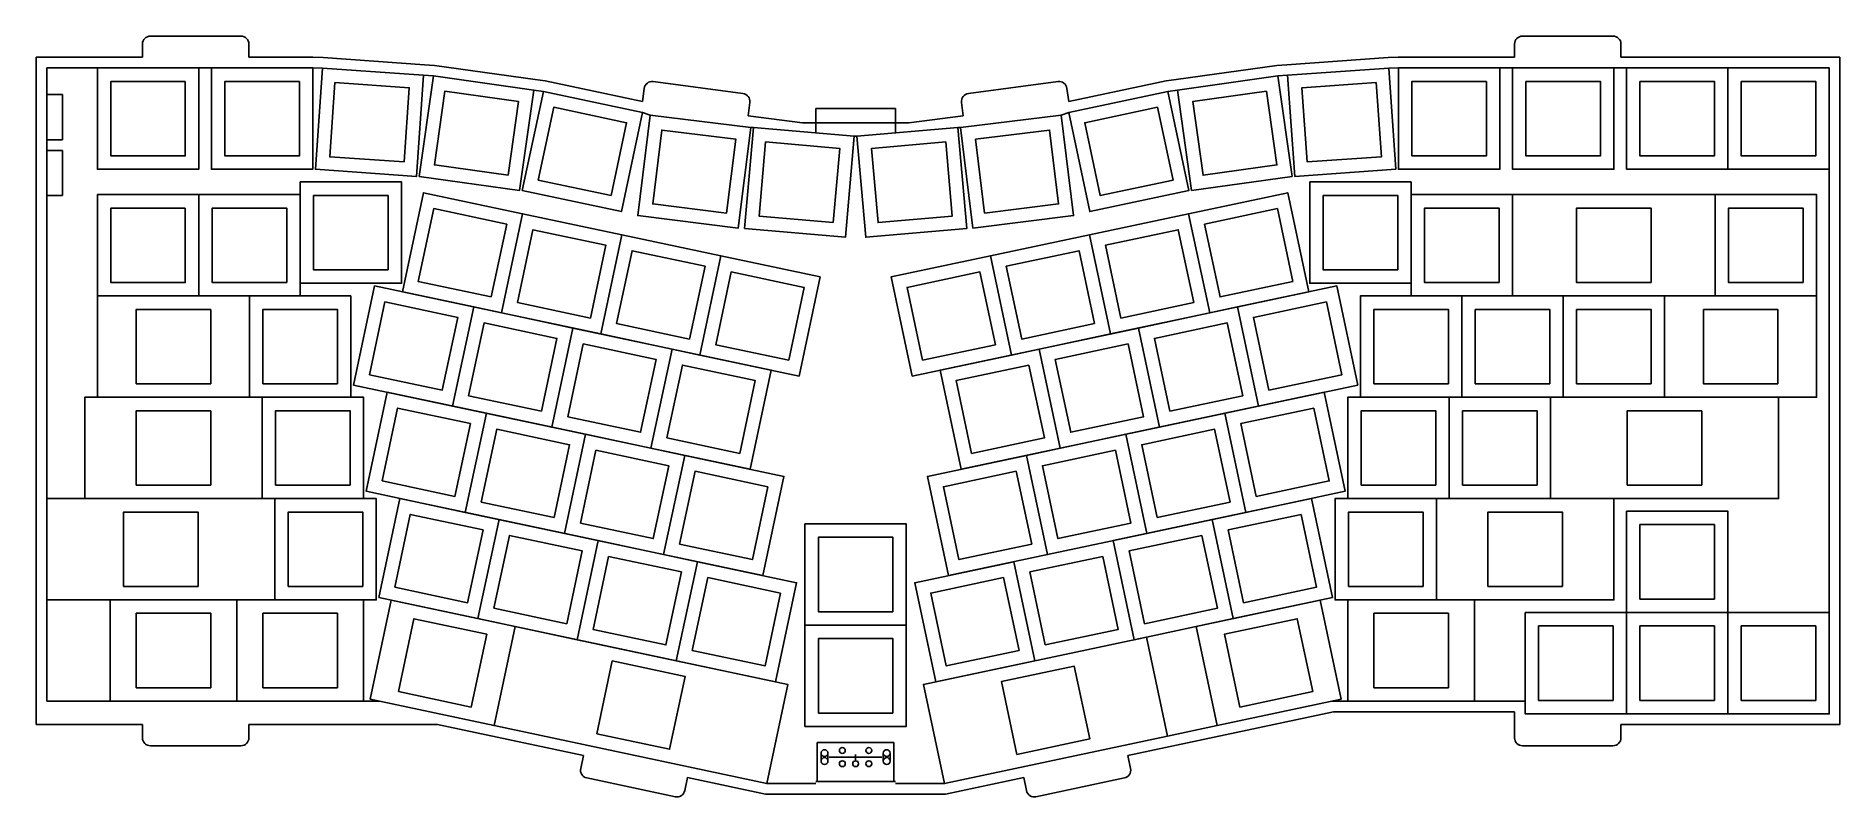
# Model space of a CAD drawing. Header units: millimetres. Extents: x 38 to 377, y 63 to 206.
import ezdxf

# ---------------------------------------------------------------- set-up
doc = ezdxf.new("R2010")
doc.units = ezdxf.units.MM
doc.layers.get('0').update_dxf_attribs({"linetype": 'CONTINUOUS'})

msp = doc.modelspace()

# ---------------------------------------------------------------- linework, layer by layer
for p, q in [((58.47, 202), (58.47, 204.5)), ((59.97, 206), (76.97, 206)), ((78.47, 204.5), (78.47, 202)), ((316.32, 202), (316.32, 204.5)), ((317.82, 206), (334.82, 206)), ((336.32, 204.5), (336.32, 202)), ((38.47, 202), (38.47, 76.56)), ((58.47, 202), (38.47, 202)), ((90.51, 202), (78.47, 202)), ((92.41, 201.95), (90.51, 202)), ((111.46, 200.62), (92.41, 201.95)), ((113.35, 200.48), (111.46, 200.62)), ((132.27, 197.82), (113.35, 200.48)), ((271.64, 200.48), (252.72, 197.82)), ((273.53, 200.62), (271.64, 200.48)), ((292.58, 201.95), (273.53, 200.62)), ((294.48, 202), (292.58, 201.95)), ((316.32, 202), (294.48, 202)), ((377.47, 202), (336.32, 202)), ((377.47, 76.56), (377.47, 202)), ((40.47, 200), (40.47, 119.04)), ((50, 200), (40.47, 200)), ((69.05, 200), (71.43, 200)), ((90.48, 200), (92.31, 199.95)), ((111.31, 198.62), (113.14, 198.49)), ((134.15, 197.58), (132.27, 197.82)), ((152.44, 193.69), (134.15, 197.58)), ((154.46, 197.45), (171.31, 195.2)), ((213.68, 195.2), (230.53, 197.45)), ((250.84, 197.58), (232.54, 193.69)), ((252.72, 197.82), (250.84, 197.58)), ((271.85, 198.49), (273.67, 198.62)), ((292.68, 199.95), (294.51, 200)), ((313.56, 200), (315.94, 200)), ((334.99, 200), (337.37, 200)), ((40.47, 195), (43.47, 195)), ((43.47, 195), (43.47, 186.5)), ((132, 195.83), (133.81, 195.6)), ((152.44, 193.69), (152.78, 196.17)), ((172.6, 193.51), (172.27, 191.03)), ((212.72, 191.03), (212.39, 193.51)), ((232.21, 196.17), (232.54, 193.69)), ((251.18, 195.6), (252.99, 195.83)), ((152.44, 191.64), (153.86, 191.14)), ((172.27, 191.03), (182.49, 189.66)), ((184.99, 192.37), (184.99, 187.8)), ((184.99, 192.37), (199.99, 192.37)), ((199.99, 192.37), (199.99, 187.8)), ((202.49, 189.66), (212.72, 191.03)), ((231.13, 191.14), (232.54, 191.64)), ((43.47, 186.5), (40.47, 186.5)), ((172.77, 188.82), (173.27, 188.82)), ((202.49, 189.66), (182.49, 189.66)), ((192.24, 187.16), (192.74, 187.16)), ((211.72, 188.82), (212.22, 188.82)), ((40.47, 184.5), (43.47, 184.5)), ((43.47, 184.5), (43.47, 176)), ((375.47, 97.61), (375.47, 180.95)), ((43.47, 176), (40.47, 176)), ((102.89, 100.42), (106.85, 119.06)), ((106.85, 119.06), (125.48, 115.09)), ((40.47, 99.99), (40.47, 80.94)), ((121.52, 96.46), (102.89, 100.42)), ((40.47, 80.94), (52.38, 80.94)), ((100.01, 80.94), (102.93, 80.94)), ((243.64, 70.73), (282.27, 78.94)), ((284.98, 80.94), (282.06, 80.94)), ((282.27, 78.94), (316.32, 78.94)), ((308.79, 80.94), (318.32, 80.94)), ((316.32, 78.94), (316.32, 76.56)), ((38.47, 76.56), (58.47, 76.56)), ((58.47, 74.06), (58.47, 76.56)), ((78.47, 76.56), (78.47, 74.06)), ((78.47, 76.56), (113.92, 76.56)), ((113.92, 76.56), (141.35, 70.73)), ((251.12, 74.36), (260.44, 76.34)), ((316.32, 74.06), (316.32, 76.56)), ((336.32, 76.56), (336.32, 74.06)), ((336.32, 76.56), (377.47, 76.56)), ((76.97, 72.56), (59.97, 72.56)), ((185.29, 73.18), (185.29, 65.83)), ((185.29, 73.18), (199.69, 73.18)), ((199.69, 73.18), (199.69, 65.83)), ((334.82, 72.56), (317.82, 72.56)), ((140.83, 68.28), (141.35, 70.73)), ((185.99, 71.17), (185.99, 69.67)), ((187.29, 69.67), (187.29, 71.17)), ((197.44, 70.43), (187.54, 70.43)), ((192.49, 70.93), (192.49, 69.93)), ((197.69, 71.17), (197.69, 69.67)), ((198.99, 69.67), (198.99, 71.17)), ((243.64, 70.73), (244.16, 68.28)), ((158.61, 62.97), (141.98, 66.5)), ((160.91, 66.57), (160.39, 64.12)), ((160.91, 66.57), (175.58, 63.45)), ((175.79, 65.45), (184.99, 65.45)), ((184.99, 65.83), (199.99, 65.83)), ((199.99, 65.45), (209.2, 65.45)), ((209.41, 63.45), (224.08, 66.57)), ((224.6, 64.12), (224.08, 66.57)), ((243.01, 66.5), (226.38, 62.97)), ((175.58, 63.45), (209.41, 63.45))]:
    msp.add_line(p, q)
for points in [[(69.05, 200), (69.05, 180.95), (50, 180.95), (50, 200)], [(66.52, 197.47), (66.52, 183.47), (52.53, 183.47), (52.53, 197.47)], [(90.48, 200), (90.48, 180.95), (71.43, 180.95), (71.43, 200)], [(87.96, 197.47), (87.96, 183.47), (73.96, 183.47), (73.96, 197.47)], [(111.31, 198.62), (109.98, 179.62), (90.98, 180.95), (92.31, 199.95)], [(107.64, 182.32), (93.68, 183.29), (94.65, 197.26), (108.62, 196.28)], [(132, 195.83), (129.35, 176.97), (110.48, 179.62), (113.14, 198.49)], [(271.85, 198.49), (274.5, 179.62), (255.64, 176.97), (252.99, 195.83)], [(292.68, 199.95), (294.01, 180.95), (275, 179.62), (273.67, 198.62)], [(290.33, 197.26), (291.31, 183.29), (277.35, 182.32), (276.37, 196.28)], [(313.56, 200), (313.56, 180.95), (294.51, 180.95), (294.51, 200)], [(311.03, 197.47), (311.03, 183.47), (297.03, 183.47), (297.03, 197.47)], [(334.99, 200), (334.99, 180.95), (315.94, 180.95), (315.94, 200)], [(318.46, 197.47), (332.46, 197.47), (332.46, 183.47), (318.46, 183.47)], [(337.37, 200), (356.42, 200), (356.42, 180.95), (337.37, 180.95)], [(339.89, 197.47), (353.89, 197.47), (353.89, 183.47), (339.89, 183.47)], [(356.42, 200), (375.47, 200), (375.47, 180.95), (356.42, 180.95)], [(358.94, 197.47), (372.94, 197.47), (372.94, 183.47), (358.94, 183.47)], [(127.2, 179.82), (113.34, 181.77), (115.29, 195.63), (129.15, 193.69)], [(129.85, 176.97), (133.81, 195.6), (152.44, 191.64), (148.48, 173.01)], [(251.18, 195.6), (255.14, 176.97), (236.5, 173.01), (232.54, 191.64)], [(269.7, 195.63), (271.65, 181.77), (257.79, 179.82), (255.84, 193.69)], [(146.54, 176), (132.84, 178.91), (135.76, 192.61), (149.45, 189.7)], [(172.77, 188.82), (170.44, 169.91), (151.54, 172.23), (153.86, 191.14)], [(212.22, 188.82), (231.13, 191.14), (233.45, 172.23), (214.54, 169.91)], [(249.23, 192.61), (252.14, 178.91), (238.45, 176), (235.54, 189.7)], [(168.25, 172.73), (154.35, 174.43), (156.06, 188.33), (169.95, 186.62)], [(192.24, 187.16), (190.58, 168.18), (171.61, 169.84), (173.27, 188.82)], [(211.72, 188.82), (213.38, 169.84), (194.4, 168.18), (192.74, 187.16)], [(215.04, 186.62), (228.93, 188.33), (230.64, 174.43), (216.74, 172.73)], [(188.29, 170.92), (174.34, 172.14), (175.56, 186.09), (189.51, 184.87)], [(209.43, 186.09), (210.65, 172.14), (196.7, 170.92), (195.48, 184.87)], [(88.1, 178.57), (107.15, 178.57), (107.15, 159.52), (88.1, 159.52)], [(125.95, 153.95), (107.32, 157.91), (111.28, 176.54), (129.91, 172.58)], [(259.04, 153.95), (255.07, 172.58), (273.71, 176.54), (277.67, 157.91)], [(277.84, 178.57), (296.89, 178.57), (296.89, 159.52), (277.84, 159.52)], [(69.05, 176.19), (69.05, 157.14), (50, 157.14), (50, 176.19)], [(66.52, 173.66), (66.52, 159.66), (52.53, 159.66), (52.53, 173.66)], [(88.1, 157.14), (69.05, 157.14), (69.05, 176.19), (88.1, 176.19)], [(85.57, 159.66), (71.58, 159.66), (71.58, 173.66), (85.57, 173.66)], [(104.62, 162.04), (90.62, 162.04), (90.62, 176.04), (104.62, 176.04)], [(124.01, 156.94), (110.31, 159.85), (113.22, 173.55), (126.92, 170.63)], [(274.67, 159.85), (260.98, 156.94), (258.07, 170.63), (271.76, 173.55)], [(294.36, 162.04), (280.36, 162.04), (280.36, 176.04), (294.36, 176.04)], [(315.94, 176.19), (315.94, 157.14), (296.89, 157.14), (296.89, 176.19)], [(313.41, 159.66), (299.41, 159.66), (299.41, 173.66), (313.41, 173.66)], [(354.04, 157.14), (315.94, 157.14), (315.94, 176.19), (354.04, 176.19)], [(341.99, 159.66), (327.99, 159.66), (327.99, 173.66), (341.99, 173.66)], [(373.09, 157.14), (354.04, 157.14), (354.04, 176.19), (373.09, 176.19)], [(370.56, 159.66), (356.56, 159.66), (356.56, 173.66), (370.56, 173.66)], [(144.59, 149.99), (125.95, 153.95), (129.91, 172.58), (148.55, 168.62)], [(142.64, 152.98), (128.95, 155.89), (131.86, 169.58), (145.55, 166.67)], [(259.04, 153.95), (240.4, 149.99), (236.44, 168.62), (255.07, 172.58)], [(256.04, 155.89), (242.35, 152.98), (239.44, 166.67), (253.13, 169.58)], [(163.22, 146.02), (144.59, 149.99), (148.55, 168.62), (167.18, 164.66)], [(240.4, 149.99), (221.77, 146.02), (217.81, 164.66), (236.44, 168.62)], [(161.27, 149.02), (147.58, 151.93), (150.49, 165.62), (164.19, 162.71)], [(163.22, 146.02), (167.18, 164.66), (185.81, 160.7), (181.85, 142.06)], [(221.77, 146.02), (203.13, 142.06), (199.17, 160.7), (217.81, 164.66)], [(237.41, 151.93), (223.71, 149.02), (220.8, 162.71), (234.5, 165.62)], [(179.91, 145.06), (166.21, 147.97), (169.13, 161.66), (182.82, 158.75)], [(218.77, 147.97), (205.08, 145.06), (202.17, 158.75), (215.86, 161.66)], [(78.58, 157.14), (78.58, 138.09), (50, 138.09), (50, 157.14)], [(78.58, 138.09), (78.58, 157.14), (97.62, 157.14), (97.62, 138.09)], [(120.72, 155.06), (116.76, 136.42), (98.12, 140.39), (102.09, 159.02)], [(101.12, 142.33), (104.03, 156.02), (117.72, 153.11), (114.81, 139.42)], [(268.23, 136.42), (264.27, 155.06), (282.9, 159.02), (286.86, 140.39)], [(270.17, 139.42), (267.26, 153.11), (280.96, 156.02), (283.87, 142.33)], [(306.41, 138.09), (287.36, 138.09), (287.36, 157.14), (306.41, 157.14)], [(306.41, 138.09), (306.41, 157.14), (325.46, 157.14), (325.46, 138.09)], [(325.46, 157.14), (344.51, 157.14), (344.51, 138.09), (325.46, 138.09)], [(373.09, 157.14), (373.09, 138.09), (344.51, 138.09), (344.51, 157.14)], [(71.29, 154.61), (71.29, 140.61), (57.29, 140.61), (57.29, 154.61)], [(95.1, 140.61), (81.1, 140.61), (81.1, 154.61), (95.1, 154.61)], [(116.76, 136.42), (120.72, 155.06), (139.35, 151.1), (135.39, 132.46)], [(264.27, 155.06), (268.23, 136.42), (249.59, 132.46), (245.63, 151.1)], [(303.89, 140.61), (289.89, 140.61), (289.89, 154.61), (303.89, 154.61)], [(308.94, 154.61), (322.94, 154.61), (322.94, 140.61), (308.94, 140.61)], [(327.99, 154.61), (341.99, 154.61), (341.99, 140.61), (327.99, 140.61)], [(351.8, 154.61), (365.8, 154.61), (365.8, 140.61), (351.8, 140.61)], [(133.45, 135.46), (119.75, 138.37), (122.66, 152.06), (136.36, 149.15)], [(154.03, 128.5), (135.39, 132.46), (139.35, 151.1), (157.99, 147.14)], [(245.63, 151.1), (249.59, 132.46), (230.96, 128.5), (227, 147.14)], [(251.54, 135.46), (248.63, 149.15), (262.32, 152.06), (265.23, 138.37)], [(138.39, 134.41), (141.3, 148.1), (154.99, 145.19), (152.08, 131.5)], [(154.03, 128.5), (157.99, 147.14), (176.62, 143.18), (172.66, 124.54)], [(227, 147.14), (230.96, 128.5), (212.33, 124.54), (208.37, 143.18)], [(243.69, 148.1), (246.6, 134.41), (232.91, 131.5), (230, 145.19)], [(157.02, 130.45), (159.93, 144.14), (173.63, 141.23), (170.72, 127.54)], [(225.06, 144.14), (227.97, 130.45), (214.27, 127.54), (211.36, 141.23)], [(123.1, 135.08), (119.14, 116.44), (100.51, 120.4), (104.47, 139.04)], [(280.52, 139.04), (284.48, 120.4), (265.85, 116.44), (261.89, 135.08)], [(80.96, 138.09), (80.96, 119.04), (47.62, 119.04), (47.62, 138.09)], [(80.96, 119.04), (80.96, 138.09), (100.01, 138.09), (100.01, 119.04)], [(103.5, 122.35), (106.41, 136.04), (120.11, 133.13), (117.2, 119.44)], [(278.58, 136.04), (281.49, 122.35), (267.79, 119.44), (264.88, 133.13)], [(304.03, 138.09), (304.03, 119.04), (284.98, 119.04), (284.98, 138.09)], [(304.03, 119.04), (304.03, 138.09), (323.08, 138.09), (323.08, 119.04)], [(323.08, 119.04), (323.08, 138.09), (365.94, 138.09), (365.94, 119.04)], [(71.29, 135.56), (71.29, 121.56), (57.29, 121.56), (57.29, 135.56)], [(97.48, 121.56), (83.48, 121.56), (83.48, 135.56), (97.48, 135.56)], [(119.14, 116.44), (123.1, 135.08), (141.73, 131.12), (137.77, 112.48)], [(261.89, 135.08), (265.85, 116.44), (247.21, 112.48), (243.25, 131.12)], [(287.51, 121.56), (287.51, 135.56), (301.51, 135.56), (301.51, 121.56)], [(306.56, 121.56), (306.56, 135.56), (320.56, 135.56), (320.56, 121.56)], [(351.51, 135.56), (351.51, 121.56), (337.51, 121.56), (337.51, 135.56)], [(122.13, 118.39), (125.05, 132.08), (138.74, 129.17), (135.83, 115.48)], [(137.77, 112.48), (141.73, 131.12), (160.37, 127.15), (156.41, 108.52)], [(243.25, 131.12), (247.21, 112.48), (228.58, 108.52), (224.62, 127.15)], [(262.85, 118.39), (249.16, 115.48), (246.25, 129.17), (259.94, 132.08)], [(140.77, 114.43), (143.68, 128.12), (157.37, 125.21), (154.46, 111.52)], [(156.41, 108.52), (160.37, 127.15), (179, 123.19), (175.04, 104.56)], [(224.62, 127.15), (228.58, 108.52), (209.95, 104.56), (205.99, 123.19)], [(241.31, 128.12), (244.22, 114.43), (230.52, 111.52), (227.61, 125.21)], [(176.01, 121.25), (173.1, 107.56), (159.4, 110.47), (162.31, 124.16)], [(222.67, 124.16), (225.59, 110.47), (211.89, 107.56), (208.98, 121.25)], [(40.47, 119.04), (83.34, 119.04), (83.34, 99.99), (40.47, 99.99)], [(83.34, 99.99), (83.34, 119.04), (102.39, 119.04), (102.39, 99.99)], [(263.47, 96.46), (259.51, 115.09), (278.14, 119.06), (282.1, 100.42)], [(301.65, 119.04), (301.65, 99.99), (282.6, 99.99), (282.6, 119.04)], [(301.65, 99.99), (301.65, 119.04), (334.99, 119.04), (334.99, 99.99)], [(54.91, 102.51), (54.91, 116.51), (68.91, 116.51), (68.91, 102.51)], [(99.86, 102.51), (85.86, 102.51), (85.86, 116.51), (99.86, 116.51)], [(105.88, 102.37), (108.79, 116.06), (122.49, 113.15), (119.58, 99.46)], [(276.19, 116.06), (279.1, 102.37), (265.41, 99.46), (262.5, 113.15)], [(299.12, 102.51), (285.12, 102.51), (285.12, 116.51), (299.12, 116.51)], [(311.32, 102.51), (311.32, 116.51), (325.32, 116.51), (325.32, 102.51)], [(337.37, 97.61), (337.37, 116.66), (356.42, 116.66), (356.42, 97.61)], [(144.12, 111.13), (140.15, 92.5), (121.52, 96.46), (125.48, 115.09)], [(124.52, 98.41), (127.43, 112.1), (141.12, 109.19), (138.21, 95.49)], [(202.02, 95.23), (182.97, 95.23), (182.97, 114.28), (202.02, 114.28)], [(240.87, 111.13), (259.51, 115.09), (263.47, 96.46), (244.83, 92.5)], [(257.56, 112.1), (260.47, 98.41), (246.78, 95.49), (243.87, 109.19)], [(353.89, 100.13), (339.89, 100.13), (339.89, 114.13), (353.89, 114.13)], [(162.75, 107.17), (158.79, 88.54), (140.15, 92.5), (144.12, 111.13)], [(199.49, 97.75), (185.49, 97.75), (185.49, 111.75), (199.49, 111.75)], [(159.75, 105.23), (156.84, 91.53), (143.15, 94.44), (146.06, 108.14)], [(158.79, 88.54), (162.75, 107.17), (181.38, 103.21), (177.42, 84.58)], [(207.56, 84.58), (203.6, 103.21), (222.24, 107.17), (226.2, 88.54)], [(228.14, 91.53), (225.23, 105.23), (238.93, 108.14), (241.84, 94.44)], [(178.39, 101.27), (175.48, 87.57), (161.78, 90.48), (164.69, 104.18)], [(220.29, 104.18), (223.2, 90.48), (209.51, 87.57), (206.6, 101.27)], [(76.19, 99.99), (76.19, 80.94), (52.38, 80.94), (52.38, 99.99)], [(76.19, 80.94), (76.19, 99.99), (100.01, 99.99), (100.01, 80.94)], [(128.51, 94.98), (124.55, 76.34), (101.26, 81.29), (105.22, 99.93)], [(260.44, 76.34), (256.48, 94.98), (279.77, 99.93), (283.73, 81.29)], [(308.79, 99.99), (308.79, 80.94), (284.98, 80.94), (284.98, 99.99)], [(71.29, 83.46), (57.29, 83.46), (57.29, 97.46), (71.29, 97.46)], [(95.1, 83.46), (81.1, 83.46), (81.1, 97.46), (95.1, 97.46)], [(106.58, 82.74), (109.49, 96.44), (123.18, 93.53), (120.27, 79.83)], [(128.51, 94.98), (179.75, 84.08), (175.79, 65.45), (124.55, 76.34)], [(182.97, 76.18), (182.97, 95.23), (202.02, 95.23), (202.02, 76.18)], [(264.71, 79.83), (261.8, 93.53), (275.5, 96.44), (278.41, 82.74)], [(303.89, 83.46), (289.89, 83.46), (289.89, 97.46), (303.89, 97.46)], [(337.37, 97.61), (337.37, 78.56), (318.32, 78.56), (318.32, 97.61)], [(334.84, 81.08), (320.84, 81.08), (320.84, 95.08), (334.84, 95.08)], [(337.37, 97.61), (356.42, 97.61), (356.42, 78.56), (337.37, 78.56)], [(353.89, 81.08), (339.89, 81.08), (339.89, 95.08), (353.89, 95.08)], [(356.42, 97.61), (375.47, 97.61), (375.47, 78.56), (356.42, 78.56)], [(372.94, 81.08), (358.94, 81.08), (358.94, 95.08), (372.94, 95.08)], [(199.49, 78.7), (185.49, 78.7), (185.49, 92.7), (199.49, 92.7)], [(251.12, 74.36), (209.2, 65.45), (205.24, 84.08), (247.16, 93)], [(143.85, 74.82), (146.76, 88.52), (160.45, 85.6), (157.54, 71.91)], [(222.79, 70.92), (219.88, 84.61), (233.57, 87.52), (236.48, 73.83)]]:
    msp.add_lwpolyline(points, close=True)
for centre, radius in [((186.64, 71.17), 0.65), ((189.99, 71.68), 0.55), ((194.99, 71.68), 0.55), ((198.34, 71.17), 0.65), ((186.64, 69.67), 0.65), ((189.99, 69.18), 0.55), ((192.49, 69.18), 0.55), ((194.99, 69.18), 0.55), ((198.34, 69.67), 0.65)]:
    msp.add_circle(centre, radius)
for centre, start, end in [((59.97, 204.5), 90, 180), ((76.97, 204.5), 0, 90), ((317.82, 204.5), 90, 180), ((334.82, 204.5), 0, 90), ((154.26, 195.97), 82.3679, 172.3679), ((230.72, 195.97), 7.6321, 97.6321), ((171.11, 193.71), -7.6321, 82.3679), ((213.88, 193.71), 97.6321, 187.6321), ((59.97, 74.06), 180, 270), ((76.97, 74.06), -90, 0), ((317.82, 74.06), 180, 270), ((334.82, 74.06), -90, 0), ((142.29, 67.97), 168, 258), ((242.69, 67.97), -78, 12), ((158.92, 64.44), 258, 348), ((226.07, 64.44), 192, 282)]:
    msp.add_arc(centre, 1.5, start, end)

doc.saveas('drawing.dxf')
